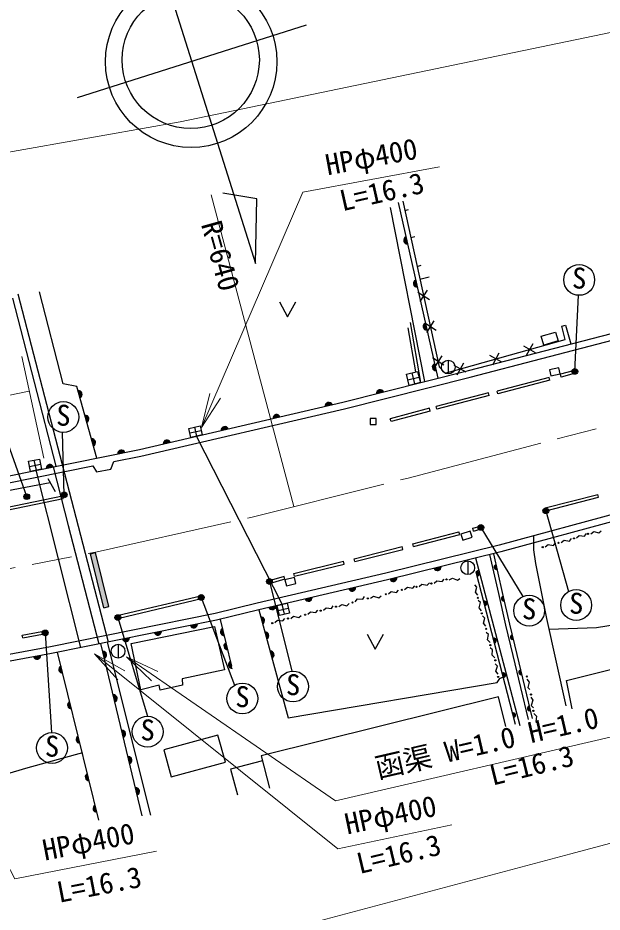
# Model space of a CAD drawing. Units: millimetres at full size, sheet at 1:1000; details may follow other scales. Extents: x 40000 to 680000, y 20000 to 380000.
# Drawn here: x 486442 to 537553, y 259870 to 338083 of the extents above; entities that cross this region are included whole.
import ezdxf
from ezdxf.enums import TextEntityAlignment as Align

# ---------------------------------------------------------------- set-up
doc = ezdxf.new("R2010")
doc.units = ezdxf.units.MM
doc.header["$LTSCALE"] = 1000
doc.linetypes.add('CHAIN', pattern=[18.5, 12, -1.5, 3.5, -1.5])
for name, color, linetype, lineweight in [('M-BGD', 7, 'Continuous', 25), ('M-BGD-EXST', 7, 'Continuous', 25), ('M-BMK', 2, 'CHAIN', 13), ('M-BMK-SRVR', 3, 'Continuous', 25), ('M-STR-HTXT', 7, 'Continuous', 13), ('M-STR-STRC', 7, 'Continuous', 25)]:
    doc.layers.add(name, color=color, linetype=linetype, lineweight=lineweight)
doc.styles.add('ＭＳ ゴシック', font='')
doc.styles.get('ＭＳ ゴシック').set_extended_font_data('MS Gothic')

# ---------------------------------------------------------------- blocks, each defined once
blk = doc.blocks.new('open_arrow')
at = {"color": 0, "linetype": 'Continuous', "lineweight": -2}
blk.add_lwpolyline([(7.5, 1.25), (0, 0), (7.5, -1.25)], dxfattribs=at)

msp = doc.modelspace()

# ---------------------------------------------------------------- hatches: boundary and pattern name
at = {"layer": 'M-BGD'}
for points in [[(520386, 318931, 0.84072), (520524, 318320)], [(521240, 315148, 0.84072), (521378, 314538)], [(522089, 311388, 0.84072), (522227, 310778)], [(522890, 307840, 0.84072), (523028, 307229)], [(491880, 304876, 0.84072), (491713, 305479)], [(518419, 305369, 0.84072), (517812, 305215)], [(513934, 304254, 0.84072), (513325, 304112)], [(492477, 302718, 0.84072), (492310, 303321)], [(509370, 303194, 0.84072), (508761, 303053)], [(504834, 302142, 0.84072), (504224, 302000)], [(493048, 300657, 0.84072), (492881, 301260)], [(499771, 300966, 0.84072), (499162, 300825)], [(495794, 300082, 0.84072), (495181, 299958)], [(489539, 298819, 0.84072), (488926, 298696)], [(528296, 290251, 0.4608), (528112, 290003, 0.4608), (528385, 289859)], [(522857, 289931, 0.84072), (523465, 290081)], [(526616, 289245, 0.4608), (526794, 289498, 0.4608), (526516, 289634)], [(518999, 288978, 0.84072), (519607, 289128)], [(515389, 288140, 0.84072), (515998, 288281)], [(511576, 287259, 0.84072), (512186, 287400)], [(527280, 286667, 0.4608), (527458, 286920, 0.4608), (527180, 287056)], [(528927, 287485, 0.4608), (528743, 287237, 0.4608), (529017, 287094)], [(508404, 286526, 0.84072), (509014, 286667)], [(507848, 285082, 0.84072), (507682, 285686)], [(501530, 284931, 0.84072), (502143, 285054)], [(498388, 284300, 0.84072), (499001, 284424)], [(504358, 284669, 0.84072), (504505, 284060)], [(508206, 283773, 0.84072), (508041, 284376)], [(529708, 284119, 0.4608), (529527, 283869, 0.4608), (529803, 283729)], [(495587, 283738, 0.84072), (496200, 283861)], [(504657, 283434, 0.84072), (504804, 282826)], [(528116, 283421, 0.4608), (528293, 283674, 0.4608), (528016, 283810)], [(494017, 282071, 0.84072), (493870, 282679)], [(508668, 282088, 0.84072), (508503, 282691)], [(487823, 282203, 0.84072), (488439, 282317)], [(505053, 281797, 0.84072), (505200, 281189)], [(490215, 281382, 0.84072), (490365, 280774)], [(528933, 280384, 0.4608), (529089, 280651, 0.4608), (528800, 280763)], [(530443, 281055, 0.4608), (530260, 280805, 0.4608), (530535, 280664)], [(494932, 278265, 0.84072), (494786, 278874)], [(490981, 278267, 0.84072), (491131, 277659)], [(531194, 277883, 0.4608), (531012, 277634, 0.4608), (531287, 277492)], [(529797, 276893, 0.4608), (529974, 277146, 0.4608), (529696, 277282)], [(495679, 275158, 0.84072), (495533, 275766)], [(491720, 275262, 0.84072), (491869, 274654)], [(496233, 272857, 0.84072), (496086, 273465)], [(492527, 271978, 0.84072), (492677, 271371)], [(496888, 270130, 0.84072), (496742, 270738)], [(493204, 269224, 0.84072), (493354, 268616)]]:
    msp.add_hatch(color=256, dxfattribs=at).paths.add_polyline_path(points)
at = {"layer": 'M-BGD-EXST'}
for points in [[(535418, 307161, 1), (534918, 307161, 1)], [(487464, 296208, 1), (486964, 296208, 1)], [(490742, 296363, 1), (490242, 296363, 1)], [(532879, 294978, 1), (532379, 294978, 1)], [(527195, 293515, 1), (526695, 293515, 1)], [(508700, 288783, 1), (508200, 288783, 1)], [(502737, 287395, 1), (502237, 287395, 1)], [(495434, 285632, 1), (494934, 285632, 1)], [(489088, 284294, 1), (488588, 284294, 1)]]:
    msp.add_hatch(color=256, dxfattribs=at).paths.add_polyline_path(points)
at = {"layer": 'M-STR-STRC'}
msp.add_hatch(color=256, dxfattribs=at).paths.add_polyline_path([(493226, 291331), (492789, 291221), (493975, 286488), (494411, 286597)])

# ---------------------------------------------------------------- linework, layer by layer
at = {"layer": 'M-BGD'}
for p, q in [((522033, 306283), (519035, 321492)), ((519707, 321939), (523176, 306572)), ((520295, 321244), (520627, 321323)), ((520814, 318885), (521181, 318966)), ((521372, 316352), (521709, 316448)), ((521620, 315229), (522424, 315435)), ((490348, 298983), (486454, 313932)), ((521445, 314085), (522447, 313445)), ((521621, 313266), (522265, 314274)), ((489796, 298871), (485988, 313555)), ((520765, 311451), (521655, 306188)), ((522037, 311398), (523039, 310757)), ((522212, 310578), (522856, 311586)), ((521251, 307117), (520587, 310981)), ((531735, 308792), (530692, 309377)), ((530927, 308569), (531509, 309606)), ((523702, 307712), (522700, 308352)), ((523526, 308532), (522882, 307524)), ((528786, 307962), (527743, 308547)), ((527978, 307739), (528560, 308777)), ((524097, 308146), (524097, 306946)), ((525668, 307084), (524624, 307669)), ((524859, 306862), (525441, 307899)), ((520563, 306427), (521532, 306672)), ((521170, 306065), (520925, 307034)), ((532926, 306636), (528364, 305443)), ((532989, 306395), (532926, 306636)), ((535029, 307215), (533901, 306912)), ((533966, 306670), (533901, 306912)), ((535094, 306974), (533966, 306670)), ((535094, 306974), (535029, 307215)), ((532989, 306395), (528427, 305201)), ((527622, 305289), (523034, 304103)), ((527684, 305047), (523097, 303861)), ((527684, 305047), (527622, 305289)), ((528427, 305201), (528364, 305443)), ((522448, 303937), (519024, 303008)), ((522514, 303696), (519090, 302767)), ((522514, 303696), (522448, 303937)), ((523097, 303861), (523034, 304103)), ((519090, 302767), (519024, 303008)), ((501494, 301777), (502468, 302003)), ((501890, 302280), (502071, 301500)), ((509560, 286793), (502071, 301500)), ((487449, 298856), (488429, 299054)), ((487850, 299396), (488028, 298514)), ((494357, 283491), (490348, 298983)), ((491955, 283009), (488028, 298514)), ((485424, 295271), (490348, 296283)), ((485475, 295026), (490398, 296038)), ((490398, 296038), (490348, 296283)), ((532567, 295221), (537181, 296401)), ((532629, 294978), (537243, 296158)), ((537243, 296158), (537181, 296401)), ((532629, 294978), (532567, 295221)), ((526231, 293437), (526910, 293635)), ((526301, 293197), (526231, 293437)), ((526301, 293197), (526980, 293395)), ((526980, 293395), (526910, 293635)), ((520993, 292088), (525032, 293140)), ((521056, 291846), (525095, 292898)), ((525095, 292898), (525032, 293140)), ((515849, 290773), (520066, 291841)), ((520127, 291598), (520066, 291841)), ((521056, 291846), (520993, 292088)), ((515911, 290531), (520127, 291598)), ((510578, 289494), (514928, 290559)), ((510638, 289251), (514988, 290316)), ((514988, 290316), (514928, 290559)), ((515911, 290531), (515849, 290773)), ((525795, 290590), (525795, 289390)), ((530393, 276160), (526494, 290828)), ((510638, 289251), (510578, 289494)), ((509738, 289237), (508431, 288843)), ((508504, 288604), (508431, 288843)), ((509810, 288998), (508504, 288604)), ((509810, 288998), (509738, 289237)), ((502458, 287517), (495247, 285800)), ((502516, 287273), (495305, 285557)), ((502516, 287273), (502458, 287517)), ((509222, 286254), (510099, 286456)), ((509762, 285916), (509560, 286793)), ((495305, 285557), (495247, 285800)), ((505151, 281391), (504162, 285477)), ((486816, 284092), (488546, 284422)), ((486863, 283847), (486816, 284092)), ((486863, 283847), (488593, 284176)), ((488593, 284176), (488546, 284422)), ((497327, 268305), (493707, 283360)), ((498064, 268348), (494295, 283479)), ((495202, 283291), (495202, 282091)), ((493524, 267924), (489916, 282599))]:
    msp.add_line(p, q, dxfattribs=at)
for points in [[(520119, 322043), (523310, 307554), (523828, 307004), (534316, 309956), (534026, 311116), (534353, 311210), (534803, 309563)], [(377828, 286087), (386353, 286520), (396554, 286946), (409914, 287763), (423155, 289005), (433472, 289992), (446516, 291488), (458541, 293259), (471496, 295507), (485255, 297954), (497083, 300342), (514864, 304469), (525857, 307251), (538386, 310490), (547803, 313046), (556407, 315245), (562935, 316920)], [(494841, 299278), (497210, 299756), (515005, 303886), (526006, 306669), (538540, 309910), (547955, 312466), (556556, 314664), (563084, 316339)], [(493344, 299588), (491610, 305849), (490406, 306072), (488323, 314120)], [(509315, 313242), (510030, 311947), (510746, 313242)], [(566740, 302085), (559083, 299934), (550323, 297667), (539296, 294869), (528550, 291954), (518638, 289507), (507368, 286903), (503695, 285978), (489283, 283084), (479018, 281178), (472384, 280043), (466125, 278823), (459741, 277903), (455255, 277338), (445533, 276063), (436726, 275125), (428302, 274188), (419036, 273151), (411412, 272607), (402770, 271963), (391143, 271317)], [(566889, 301504), (559239, 299355), (550472, 297086), (539448, 294288), (528700, 291373), (518778, 288923), (507509, 286319), (503827, 285392), (489397, 282495), (479123, 280587), (472492, 279453), (466226, 278231), (459821, 277309), (455332, 276743), (445604, 275467), (436791, 274529), (428368, 273592), (419090, 272553), (411456, 272008), (402809, 271364), (391176, 270718)], [(278431, 280161), (284073, 280277), (291498, 280717), (302267, 281214), (314785, 281732), (324877, 282350), (337363, 283166), (345393, 283520), (356094, 284086), (367826, 284858), (377862, 285488), (386381, 285921), (396585, 286346), (409961, 287164), (423212, 288408), (433539, 289395), (445599, 290930), (458632, 292666), (471600, 294916), (485367, 297365), (493002, 298906)], [(489539, 298819), (490850, 293693), (493528, 283324)], [(493002, 298906), (493310, 298391), (494581, 298608), (494841, 299278)], [(534405, 277922), (532724, 285537), (531745, 290349), (531575, 291562), (531593, 292779)], [(533975, 292204), (534220, 292410), (534685, 292328), (534865, 292537)], [(535322, 292599), (535555, 292818), (536023, 292763), (536191, 292982)], [(536554, 292964), (536815, 293150), (537271, 293032), (537467, 293225)], [(532585, 291822), (532829, 292028), (533294, 291948), (533473, 292157)], [(531112, 276715), (529784, 282317), (529140, 284979), (528511, 287738), (527735, 291135)], [(531452, 276795), (530124, 282398), (529481, 285059), (528852, 287816), (528075, 291219)], [(526776, 289766), (526516, 289634), (529946, 276314)], [(521540, 288349), (521791, 288547), (522253, 288453), (522438, 288656)], [(522850, 288649), (523094, 288857), (523559, 288779), (523737, 288989)], [(524173, 288946), (524462, 289084), (524891, 288889), (525118, 289046)], [(518859, 287700), (519108, 287902), (519571, 287813), (519754, 288018)], [(520271, 288081), (520520, 288283), (520983, 288195), (521166, 288401)], [(526668, 287586), (526483, 287847), (526601, 288303), (526408, 288499)], [(515937, 287021), (516151, 287259), (516622, 287244), (516771, 287476)], [(517290, 287319), (517557, 287495), (518009, 287360), (518212, 287547)], [(527000, 286235), (526805, 286489), (526906, 286950), (526706, 287138)], [(507509, 286319), (510099, 276865), (528357, 279958), (528604, 280308), (529211, 280605)], [(511800, 285921), (512040, 286133), (512506, 286062), (512681, 286275)], [(513164, 286274), (513399, 286491), (513867, 286433), (514036, 286650)], [(514512, 286599), (514775, 286782), (515230, 286659), (515428, 286850)], [(532928, 284615), (537062, 284756), (540679, 285339), (542654, 285779), (544858, 286185), (546776, 286511)], [(508927, 285189), (509164, 285405), (509631, 285343), (509802, 285558)], [(510307, 285562), (510567, 285748), (511024, 285632), (511219, 285826)], [(527380, 284877), (527182, 285129), (527278, 285590), (527075, 285777)], [(516987, 284171), (517702, 282876), (518418, 284171)], [(527746, 283448), (527540, 283694), (527621, 284158), (527412, 284338)], [(534925, 277663), (534435, 280114), (541437, 281879), (541339, 282565), (546676, 283940), (547481, 280921)], [(528155, 282120), (527931, 282349), (527976, 282818), (527754, 282981)], [(528449, 280669), (528269, 280934), (528398, 281388), (528209, 281588)], [(530981, 280242), (531166, 279981), (531047, 279525), (531240, 279329)], [(529116, 276110), (528477, 278697), (507722, 273528), (508457, 270706)], [(531328, 278675), (531500, 278404), (531358, 277955), (531541, 277749)], [(531587, 277242), (531806, 277009), (531751, 276541), (531970, 276373)], [(492082, 273790), (487321, 272480), (478228, 269816), (469288, 267304), (462822, 265504)], [(507830, 273111), (505051, 272373), (505646, 270132)]]:
    msp.add_lwpolyline(points, dxfattribs=at)
for points in [[(532224, 310234), (533469, 310607), (533699, 309841), (532454, 309467)], [(533059, 306762), (533890, 306942), (533777, 307473), (532944, 307300)], [(520440, 306912), (521410, 307157), (521655, 306188), (520686, 305942)], [(517247, 302508), (517797, 302508), (517797, 303058), (517247, 303058)], [(501403, 302167), (502377, 302393), (502558, 301613), (501584, 301387)], [(487360, 299298), (488340, 299495), (488518, 298613), (487538, 298415)], [(525368, 292403), (526177, 292662), (526014, 293180), (525202, 292927)], [(509931, 288399), (510757, 288599), (510631, 289127), (509803, 288934)], [(509121, 286692), (509998, 286895), (510201, 286018), (509324, 285815)], [(496341, 283374), (503656, 284843), (504517, 281060), (500801, 280283), (500835, 279709), (498875, 279270), (498807, 279726), (497202, 279320)], [(499865, 271694), (504592, 272985), (503946, 275349), (499220, 274057)]]:
    msp.add_lwpolyline(points, close=True, dxfattribs=at)
for centre, radius in [((524097, 307546), 600), ((535092, 292554), 50), ((536320, 292950), 50), ((532352, 291788), 50), ((533743, 292172), 50), ((525795, 289990), 600), ((522618, 288615), 50), ((523940, 288973), 50), ((520039, 288052), 50), ((521307, 288323), 50), ((517055, 287314), 50), ((518627, 287671), 50), ((526682, 287352), 50), ((512934, 286230), 50), ((514278, 286587), 50), ((515711, 286956), 50), ((510073, 285547), 50), ((511569, 285883), 50), ((527022, 286002), 50), ((508697, 285147), 50), ((527406, 284644), 50), ((495202, 282691), 600), ((527778, 283216), 50), ((528206, 281891), 50), ((528458, 280435), 50), ((530968, 280477), 50), ((531326, 278909), 50), ((531541, 277472), 50)]:
    msp.add_circle(centre, radius, dxfattribs=at)
for centre, radius, start, end in [((520508, 318638), 318, 112.61422, 272.83195), ((521362, 314855), 318, 112.61422, 272.83195), ((522211, 311095), 318, 112.61422, 272.83195), ((523012, 307546), 318, 112.61422, 272.83195), ((491744, 305163), 318, 295.37146, 95.58919), ((518129, 305239), 318, 24.08941, 184.30715), ((513642, 304130), 318, 22.95791, 183.17565), ((492341, 303005), 318, 295.37146, 95.58919), ((509078, 303071), 318, 22.95791, 183.17565), ((504541, 302018), 318, 22.95791, 183.17565), ((492912, 300944), 318, 295.37146, 95.58919), ((499479, 300843), 318, 22.95791, 183.17565), ((495498, 299967), 318, 21.30576, 181.52349), ((489243, 298704), 318, 21.30576, 181.52349), ((528310, 290048), 203, 93.90043, 291.82382), ((523148, 290059), 318, 203.75917, 3.9769), ((526597, 289448), 203, 275.47749, 113.40088), ((519290, 289106), 318, 203.75917, 3.9769), ((515681, 288264), 318, 202.9025, 3.12023), ((511868, 287383), 318, 202.9025, 3.12023), ((527261, 286869), 203, 275.47749, 113.40088), ((528941, 287282), 203, 93.89016, 291.81354), ((508696, 286650), 318, 202.9025, 3.12023), ((507712, 285369), 318, 295.21377, 95.43151), ((501826, 285046), 318, 201.24495, 1.46269), ((498684, 284415), 318, 201.24495, 1.46269), ((504485, 284377), 318, 113.49708, 273.71481), ((508071, 284060), 318, 295.21377, 95.43151), ((529725, 283916), 203, 94.63342, 292.5568), ((495883, 283853), 318, 201.24495, 1.46269), ((504783, 283143), 318, 113.49708, 273.71481), ((528096, 283623), 203, 275.47749, 113.40088), ((493890, 282362), 318, 293.4138, 93.63154), ((508533, 282375), 318, 295.21377, 95.43151), ((488121, 282314), 318, 200.41, 0.62774), ((505180, 281506), 318, 113.49708, 273.71481), ((490343, 281091), 318, 113.70357, 273.9213), ((528897, 280584), 203, 280.37467, 118.29806), ((530458, 280852), 203, 94.36954, 292.29293), ((494806, 278557), 318, 293.4138, 93.63154), ((491109, 277976), 318, 113.70357, 273.9213), ((531210, 277681), 203, 94.36954, 292.29293), ((529777, 277096), 203, 275.47749, 113.40088), ((495553, 275449), 318, 293.4138, 93.63154), ((491848, 274971), 318, 113.70357, 273.9213), ((496106, 273148), 318, 293.4138, 93.63154), ((492655, 271687), 318, 113.70357, 273.9213), ((496762, 270421), 318, 293.4138, 93.63154), ((493332, 268933), 318, 113.70357, 273.9213)]:
    msp.add_arc(centre, radius, start, end, dxfattribs=at)
at = {"layer": 'M-BGD-EXST'}
for p, q in [((487214, 296208), (480022, 316467)), ((535168, 307161), (535481, 313818)), ((490492, 296363), (490356, 301822)), ((532629, 294978), (534625, 287903)), ((526945, 293515), (530606, 287466)), ((508450, 288783), (510414, 280951)), ((502487, 287395), (505393, 279716)), ((495184, 285632), (497795, 276999)), ((488838, 284294), (489389, 275575))]:
    msp.add_line(p, q, dxfattribs=at)
for centre, radius in [((535549, 315167), 1350), ((535168, 307161), 250), ((490421, 303171), 1350), ((487214, 296208), 250), ((490492, 296363), 250), ((532629, 294978), 250), ((526945, 293515), 250), ((508450, 288783), 250), ((535285, 286726), 1350), ((502487, 287395), 250), ((531168, 286238), 1350), ((495184, 285632), 250), ((488838, 284294), 250), ((510516, 279605), 1350), ((506084, 278556), 1350), ((497791, 275649), 1350), ((489432, 274226), 1350)]:
    msp.add_circle(centre, radius, dxfattribs=at)
at = {"layer": 'M-BMK'}
msp.add_lwpolyline([(371254, 277453), (401441, 279081), (410051, 279571), (422617, 280663), (433447, 281797), (443185, 282952), (454280, 284510), (465126, 286183), (474428, 287741), (493366, 291373), (506818, 294395), (520574, 297838), (546332, 304583), (564855, 309435)], dxfattribs=at)
at = {"layer": 'M-BMK-SRVR'}
for p, q in [((497267, 348086), (507241, 316599)), ((511655, 337434), (491636, 331092)), ((507341, 322265), (504378, 322738)), ((507241, 316599), (507341, 322265))]:
    msp.add_line(p, q, dxfattribs=at)
for centre, radius in [((501605, 334250), 7500), ((501566, 334403), 6000)]:
    msp.add_circle(centre, radius, dxfattribs=at)
at = {"layer": 'M-STR-HTXT'}
for p, q in [((503353, 322616), (510595, 295340)), ((488705, 299574), (486774, 308462))]:
    msp.add_line(p, q, dxfattribs=at)
for points in [[(277892, 312282), (313570, 313854), (362049, 316093), (422484, 319137), (438565, 320264), (457133, 322265), (480838, 325503), (500633, 328994), (556838, 340689)], [(502515, 302268), (511360, 322835), (523314, 325054)], [(387628, 293184), (403518, 294065), (419263, 295411), (447694, 298585), (470278, 302115), (485580, 305041), (487430, 305443)], [(493146, 282459), (514443, 265414), (524402, 267498)], [(495936, 282209), (514219, 269613), (538647, 275250)], [(477894, 278669), (486167, 262794), (498571, 265190)], [(392166, 243331), (416682, 244670), (439624, 246402), (476209, 251476), (512080, 258889), (534805, 264964), (573605, 275319)]]:
    msp.add_lwpolyline(points, dxfattribs=at)
at = {"layer": 'M-STR-STRC'}
for p, q in [((489725, 296639), (489087, 297760)), ((492789, 291221), (493226, 291331)), ((493975, 286488), (492789, 291221)), ((494411, 286597), (493226, 291331)), ((493975, 286488), (494411, 286597))]:
    msp.add_line(p, q, dxfattribs=at)
msp.add_lwpolyline([(489279, 297422), (475691, 294856), (466386, 293256), (459991, 292260), (451303, 290951), (441146, 289702), (433219, 288774), (425901, 288040), (417021, 287136), (410351, 286602), (403072, 285975), (397341, 285622), (388105, 285168)], dxfattribs=at)

# ---------------------------------------------------------------- block references
at = {"layer": 'M-STR-HTXT', "xscale": 400, "yscale": 400}
for p, rotation in [((502515, 302268), 66.7), ((493146, 282459), 321.3), ((495936, 282209), 325.4)]:
    msp.add_blockref('open_arrow', p, dxfattribs=dict(at, rotation=rotation))

# ---------------------------------------------------------------- texts
at = {"layer": 'M-BGD-EXST', "style": 'ＭＳ ゴシック'}
for p in [(534894, 313874), (489765, 301878), (534630, 285433), (530512, 284945), (509861, 278312), (505428, 277264), (497135, 274356), (488777, 272933)]:
    msp.add_text('S', height=1833, rotation=358.508, dxfattribs=at).set_placement(p, align=Align.BOTTOM_LEFT)
at = {"layer": 'M-STR-HTXT', "style": 'ＭＳ ゴシック'}
for s, rotation, p in [('HPφ400', 10.513, (513636, 323766)), ('L=16.3', 12.724, (514955, 320631)), ('R=640', 285.611, (501923, 319886)), ('函渠 W=1.0 H=1.0', 12.995, (518072, 271015)), ('L=16.3', 13.921, (528103, 270398)), ('HPφ400', 11.821, (515368, 266118)), ('HPφ400', 10.929, (488903, 263832)), ('L=16.3', 13.413, (516461, 262663)), ('L=16.3', 10.919, (490155, 260141))]:
    msp.add_text(s, height=1833, rotation=rotation, dxfattribs=at).set_placement(p, align=Align.BOTTOM_LEFT)

doc.saveas('drawing.dxf')
